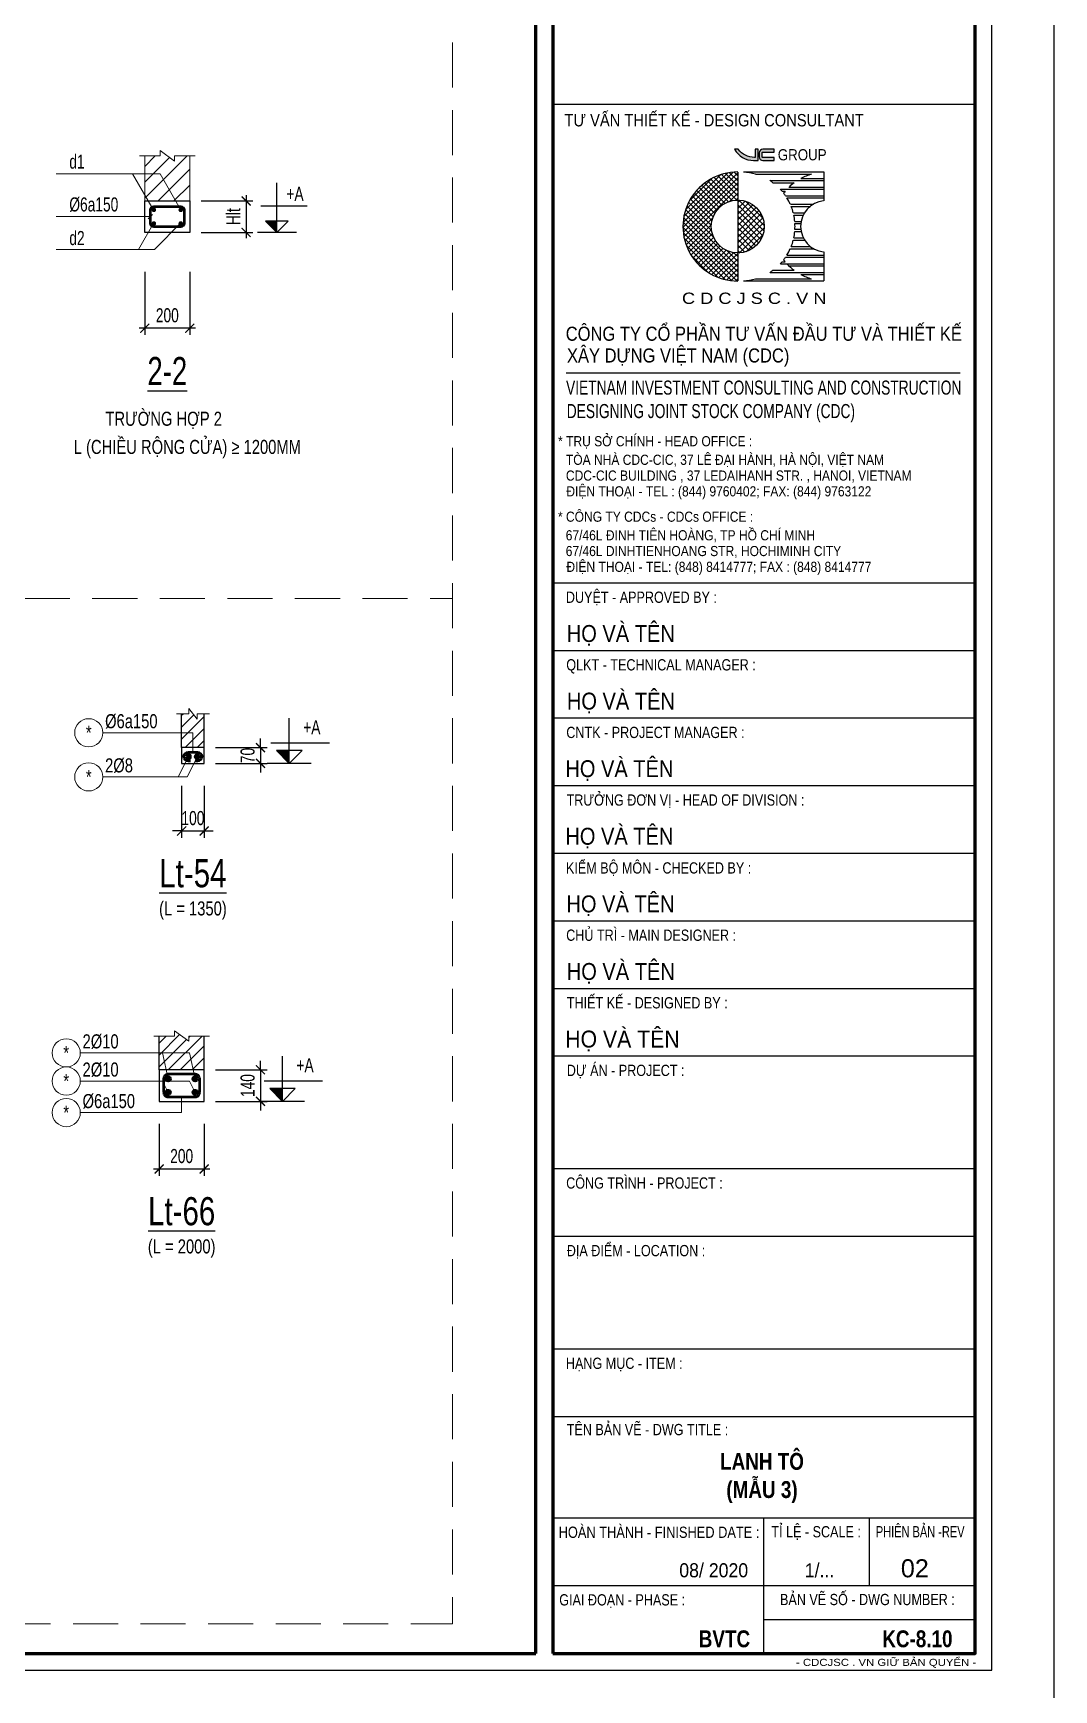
# Model space of a CAD drawing. Header units: millimetres. Extents: x 0 to 84100, y 0 to 158663.
# Drawn here: x 16493 to 21025, y 15038 to 22391 of the extents above; entities that cross this region are included whole.
import ezdxf
from ezdxf.enums import TextEntityAlignment as Align

# ---------------------------------------------------------------- set-up
doc = ezdxf.new("R2010")
doc.units = ezdxf.units.MM
doc.header["$LTSCALE"] = 800
doc.header["$MEASUREMENT"] = 0
doc.linetypes.add('HIDDEN', pattern=[0.375, 0.25, -0.125])
doc.layers.get('DEFPOINTS').update_dxf_attribs({"color": 87})
for name, color, linetype in [('CDC -TEXT KHUNG', 7, 'Continuous'), ('CDC-KHUNGTEN', 9, 'Continuous'), ('CDC.02.DIM', 1, 'Continuous'), ('CDC.03.BORDER', 3, 'Continuous'), ('CDC.06.TEXT', 2, 'Continuous'), ('CDC.10.HATCH', 9, 'Continuous')]:
    doc.layers.add(name, color=color, linetype=linetype)
for name, color, linetype, lineweight in [('CDC.04.HIDDEN', 8, 'HIDDEN', 15), ('CDC.05.STEEL', 4, 'Continuous', 50), ('CDC.11.NOTE', 8, 'Continuous', 18), ('CDC.14.STEELNUM', 9, 'Continuous', 18), ('STEEL_NODE', 6, 'Continuous', 50)]:
    doc.layers.add(name, color=color, linetype=linetype, lineweight=lineweight)
doc.styles.add('Arial', font='arial.ttf', dxfattribs={"width": 0.9, "height": 525})
doc.styles.add('Arial_B_3', font='arialbd.ttf', dxfattribs={"width": 0.75, "height": 3})
doc.styles.add('KCS_BIGTEXT', font='arial.ttf', dxfattribs={"width": 0.7})
doc.styles.add('KCS_SMTEXT', font='arial.ttf', dxfattribs={"width": 0.7})
doc.styles.add('KT CDC', font='arial.ttf', dxfattribs={"width": 0.85})
doc.dimstyles.new('KCS_DIM25', dxfattribs={"dimtxt": 62.5, "dimasz": 40, "dimexe": 30, "dimexo": 0, "dimgap": 25, "dimtad": 1, "dimdec": 0, "dimzin": 13, "dimdsep": 46, "dimtxsty": 'KCS_SMTEXT', "dimblk": 'ARCHTICK', "dimcen": 0, "dimdle": 25, "dimclrd": 1, "dimclre": 1, "dimclrt": 2, "dimadec": 0, "dimazin": 0, "dimtfac": 1, "dimtdec": 0, "dimtix": 1, "dimtmove": 2, "dimatfit": 3, "dimfxl": 1, "dimtolj": 1, "dimtzin": 13, "dimarcsym": 0})

# ---------------------------------------------------------------- blocks, each defined once
blk = doc.blocks.new('_ArchTick')
at = {"color": 0, "linetype": 'ByBlock', "const_width": 0.15}
blk.add_lwpolyline([(-0.5, -0.5), (0.5, 0.5)], dxfattribs=at)
blk = doc.blocks.new('*D293')
at = {"layer": 'CDC.02.DIM', "color": 1, "lineweight": -2, "ltscale": 0.5, "transparency": 16777216}
for p, q in [((16988.4, 21331.6), (16988.4, 21051.6)), ((17188.4, 21331.6), (17188.4, 21051.6)), ((17213.4, 21081.6), (16963.4, 21081.6))]:
    blk.add_line(p, q, dxfattribs=at)
at = {"layer": 'DEFPOINTS', "color": 0, "ltscale": 0.5, "transparency": 16777216}
for p in [(16988.4, 21331.6), (17188.4, 21331.6), (16988.4, 21081.6)]:
    blk.add_point(p, dxfattribs=at)
at = {"layer": 'CDC.02.DIM', "color": 1, "lineweight": -2, "ltscale": 0.5, "transparency": 16777216, "xscale": 40, "yscale": 40, "zscale": 40, "rotation": 180}
blk.add_blockref('_ArchTick', (16988.4, 21081.6), dxfattribs=at)
at = {"layer": 'CDC.02.DIM', "color": 1, "lineweight": -2, "ltscale": 0.5, "transparency": 16777216, "xscale": 40, "yscale": 40, "zscale": 40}
blk.add_blockref('_ArchTick', (17188.4, 21081.6), dxfattribs=at)
at = {"layer": 'CDC.02.DIM', "color": 2, "ltscale": 0.5, "transparency": 16777216, "insert": (17088.4, 21138.5), "char_height": 62.5, "attachment_point": 5, "style": 'KCS_SMTEXT'}
blk.add_mtext('\\A1;200', dxfattribs=at)
blk = doc.blocks.new('*D294')
at = {"layer": 'CDC.02.DIM', "color": 1, "lineweight": -2, "ltscale": 0.5, "transparency": 16777216}
for p, q in [((17238.4, 21646.6), (17468.4, 21646.6)), ((17438.4, 21671.6), (17438.4, 21481.6)), ((17238.4, 21506.6), (17468.4, 21506.6))]:
    blk.add_line(p, q, dxfattribs=at)
at = {"layer": 'DEFPOINTS', "color": 0, "ltscale": 0.5, "transparency": 16777216}
for p in [(17238.4, 21646.6), (17238.4, 21506.6), (17438.4, 21506.6)]:
    blk.add_point(p, dxfattribs=at)
at = {"layer": 'CDC.02.DIM', "color": 1, "lineweight": -2, "ltscale": 0.5, "transparency": 16777216, "xscale": 40, "yscale": 40, "zscale": 40}
for p, rotation in [((17438.4, 21646.6), 90), ((17438.4, 21506.6), 270)]:
    blk.add_blockref('_ArchTick', p, dxfattribs=dict(at, rotation=rotation))
at = {"layer": 'CDC.02.DIM', "color": 2, "ltscale": 0.5, "transparency": 16777216, "insert": (17381.8, 21576.6), "char_height": 62.5, "attachment_point": 5, "rotation": 90, "style": 'KCS_SMTEXT'}
blk.add_mtext('\\A1;{\\C7;Hlt}', dxfattribs=at)
blk = doc.blocks.new('*D353')
at = {"layer": 'CDC.02.DIM', "color": 1, "lineweight": -2, "transparency": 16777216}
for p, q in [((17152.1, 19050), (17152.1, 18820)), ((17252.1, 19050), (17252.1, 18820)), ((17152.1, 18850), (17112.1, 18850)), ((17152.1, 18850), (17252.1, 18850)), ((17252.1, 18850), (17292.1, 18850))]:
    blk.add_line(p, q, dxfattribs=at)
at = {"layer": 'DEFPOINTS', "color": 0, "transparency": 16777216}
for p in [(17152.1, 19050), (17252.1, 19050), (17252.1, 18850)]:
    blk.add_point(p, dxfattribs=at)
at = {"layer": 'CDC.02.DIM', "color": 1, "lineweight": -2, "transparency": 16777216, "xscale": 40, "yscale": 40, "zscale": 40}
blk.add_blockref('_ArchTick', (17152.1, 18850), dxfattribs=at)
at = {"layer": 'CDC.02.DIM', "color": 1, "lineweight": -2, "transparency": 16777216, "xscale": 40, "yscale": 40, "zscale": 40, "rotation": 180}
blk.add_blockref('_ArchTick', (17252.1, 18850), dxfattribs=at)
at = {"layer": 'CDC.02.DIM', "color": 2, "transparency": 16777216, "insert": (17202.1, 18906.9), "char_height": 62.5, "attachment_point": 5, "style": 'KCS_SMTEXT'}
blk.add_mtext('\\A1;100', dxfattribs=at)
blk = doc.blocks.new('*D354')
at = {"layer": 'CDC.02.DIM', "color": 1, "lineweight": -2, "transparency": 16777216}
for p, q in [((17302.1, 19220), (17532.1, 19220)), ((17502.1, 19220), (17502.1, 19260)), ((17502.1, 19220), (17502.1, 19150)), ((17302.1, 19150), (17532.1, 19150)), ((17502.1, 19150), (17502.1, 19110))]:
    blk.add_line(p, q, dxfattribs=at)
at = {"layer": 'DEFPOINTS', "color": 0, "transparency": 16777216}
for p in [(17302.1, 19220), (17302.1, 19150), (17502.1, 19150)]:
    blk.add_point(p, dxfattribs=at)
at = {"layer": 'CDC.02.DIM', "color": 1, "lineweight": -2, "transparency": 16777216, "xscale": 40, "yscale": 40, "zscale": 40}
for p, rotation in [((17502.1, 19220), 270), ((17502.1, 19150), 90)]:
    blk.add_blockref('_ArchTick', p, dxfattribs=dict(at, rotation=rotation))
at = {"layer": 'CDC.02.DIM', "color": 2, "transparency": 16777216, "insert": (17445.2, 19185), "char_height": 62.5, "attachment_point": 5, "rotation": 90, "style": 'KCS_SMTEXT'}
blk.add_mtext('\\A1;70', dxfattribs=at)
blk = doc.blocks.new('KCS_SNODE')
at = {"layer": 'STEEL_NODE'}
blk.add_hatch(color=256, dxfattribs=at).paths.add_polyline_path([(10, 0, 1), (-10, 0, 1)])
blk.add_circle((0, 0), 10, dxfattribs=at)
blk = doc.blocks.new('*D559')
at = {"layer": 'CDC.02.DIM', "color": 1, "lineweight": -2, "transparency": 16777216}
for p, q in [((17052.1, 17550), (17052.1, 17320)), ((17252.1, 17550), (17252.1, 17320)), ((17027.1, 17350), (17277.1, 17350))]:
    blk.add_line(p, q, dxfattribs=at)
at = {"layer": 'DEFPOINTS', "color": 0, "transparency": 16777216}
for p in [(17052.1, 17550), (17252.1, 17550), (17252.1, 17350)]:
    blk.add_point(p, dxfattribs=at)
at = {"layer": 'CDC.02.DIM', "color": 1, "lineweight": -2, "transparency": 16777216, "xscale": 40, "yscale": 40, "zscale": 40, "rotation": 180}
blk.add_blockref('_ArchTick', (17052.1, 17350), dxfattribs=at)
at = {"layer": 'CDC.02.DIM', "color": 1, "lineweight": -2, "transparency": 16777216, "xscale": 40, "yscale": 40, "zscale": 40}
blk.add_blockref('_ArchTick', (17252.1, 17350), dxfattribs=at)
at = {"layer": 'CDC.02.DIM', "color": 2, "transparency": 16777216, "insert": (17152.1, 17406.9), "char_height": 62.5, "attachment_point": 5, "style": 'KCS_SMTEXT'}
blk.add_mtext('\\A1;200', dxfattribs=at)
blk = doc.blocks.new('*D560')
at = {"layer": 'CDC.02.DIM', "color": 1, "lineweight": -2, "transparency": 16777216}
for p, q in [((17502.1, 17790), (17502.1, 17830)), ((17302.1, 17790), (17532.1, 17790)), ((17502.1, 17790), (17502.1, 17650)), ((17302.1, 17650), (17532.1, 17650)), ((17502.1, 17650), (17502.1, 17610))]:
    blk.add_line(p, q, dxfattribs=at)
at = {"layer": 'DEFPOINTS', "color": 0, "transparency": 16777216}
for p in [(17302.1, 17790), (17302.1, 17650), (17502.1, 17650)]:
    blk.add_point(p, dxfattribs=at)
at = {"layer": 'CDC.02.DIM', "color": 1, "lineweight": -2, "transparency": 16777216, "xscale": 40, "yscale": 40, "zscale": 40}
for p, rotation in [((17502.1, 17790), 270), ((17502.1, 17650), 90)]:
    blk.add_blockref('_ArchTick', p, dxfattribs=dict(at, rotation=rotation))
at = {"layer": 'CDC.02.DIM', "color": 2, "transparency": 16777216, "insert": (17445.2, 17720), "char_height": 62.5, "attachment_point": 5, "rotation": 90, "style": 'KCS_SMTEXT'}
blk.add_mtext('\\A1;140', dxfattribs=at)
blk = doc.blocks.new('LOGOmoi')
at = {"layer": 'CDC -TEXT KHUNG'}
h = blk.add_hatch(color=1, dxfattribs=at)
h.paths.add_polyline_path([(1.46, 5.45), (1.26, 5.45), (1.26, 4.88), (1.21, 4.88, -0.237912), (0.06, 5.45), (-0.2, 5.45, 0.272847), (1.14, 4.66), (1.46, 4.66)])
h.paths.add_polyline_path([(2.59, 5.45), (1.8, 5.45, 0.414214), (1.54, 5.2), (1.54, 4.92, 0.414214), (1.8, 4.66), (2.59, 4.66), (2.59, 4.87), (1.8, 4.87, -0.414214), (1.74, 4.92), (1.74, 5.2, -0.414214), (1.8, 5.25), (2.59, 5.25)])
h = blk.add_hatch(dxfattribs=at)
h.set_pattern_fill('ANSI37', color=102, scale=2.293939, angle=360, style=0)
h.set_pattern_definition([(45, (-2844.4439, 636.61023), (-0.178426552, 0.178426553), []), (135, (-2844.4439, 636.61023), (-0.178426552, -0.178426553), [])])
edge = h.paths.add_edge_path()
edge.add_arc((0.02, 0), 1.87, 90, 270)
edge.add_line((0.02, -1.88), (0.02, -3.84))
edge.add_line((0.02, -3.84), (-0.17, -3.84))
edge.add_line((-0.17, -3.84), (-0.36, -3.83))
edge.add_line((-0.36, -3.83), (-0.55, -3.8))
edge.add_line((-0.55, -3.8), (-0.73, -3.77))
edge.add_line((-0.73, -3.77), (-0.92, -3.73))
edge.add_line((-0.92, -3.73), (-1.1, -3.68))
edge.add_line((-1.1, -3.68), (-1.28, -3.62))
edge.add_line((-1.28, -3.62), (-1.45, -3.55))
edge.add_line((-1.45, -3.55), (-1.63, -3.48))
edge.add_line((-1.63, -3.48), (-1.79, -3.39))
edge.add_line((-1.79, -3.39), (-1.96, -3.3))
edge.add_line((-1.96, -3.3), (-2.12, -3.2))
edge.add_line((-2.12, -3.2), (-2.27, -3.09))
edge.add_line((-2.27, -3.09), (-2.42, -2.97))
edge.add_line((-2.42, -2.97), (-2.56, -2.85))
edge.add_line((-2.56, -2.85), (-2.7, -2.72))
edge.add_line((-2.7, -2.72), (-2.83, -2.58))
edge.add_line((-2.83, -2.58), (-2.95, -2.44))
edge.add_line((-2.95, -2.44), (-3.07, -2.29))
edge.add_line((-3.07, -2.29), (-3.18, -2.14))
edge.add_line((-3.18, -2.14), (-3.28, -1.98))
edge.add_line((-3.28, -1.98), (-3.37, -1.81))
edge.add_line((-3.37, -1.81), (-3.46, -1.64))
edge.add_line((-3.46, -1.64), (-3.53, -1.47))
edge.add_line((-3.53, -1.47), (-3.6, -1.3))
edge.add_line((-3.6, -1.3), (-3.66, -1.12))
edge.add_line((-3.66, -1.12), (-3.71, -0.93))
edge.add_line((-3.71, -0.93), (-3.75, -0.75))
edge.add_line((-3.75, -0.75), (-3.79, -0.56))
edge.add_line((-3.79, -0.56), (-3.81, -0.38))
edge.add_line((-3.81, -0.38), (-3.82, -0.19))
edge.add_line((-3.82, -0.19), (-3.83, 0))
edge.add_line((-3.83, 0), (-3.82, 0.19))
edge.add_line((-3.82, 0.19), (-3.81, 0.38))
edge.add_line((-3.81, 0.38), (-3.79, 0.56))
edge.add_line((-3.79, 0.56), (-3.75, 0.75))
edge.add_line((-3.75, 0.75), (-3.71, 0.93))
edge.add_line((-3.71, 0.93), (-3.66, 1.12))
edge.add_line((-3.66, 1.12), (-3.6, 1.3))
edge.add_line((-3.6, 1.3), (-3.53, 1.47))
edge.add_line((-3.53, 1.47), (-3.46, 1.64))
edge.add_line((-3.46, 1.64), (-3.37, 1.81))
edge.add_line((-3.37, 1.81), (-3.28, 1.98))
edge.add_line((-3.28, 1.98), (-3.18, 2.14))
edge.add_line((-3.18, 2.14), (-3.07, 2.29))
edge.add_line((-3.07, 2.29), (-2.95, 2.44))
edge.add_line((-2.95, 2.44), (-2.83, 2.58))
edge.add_line((-2.83, 2.58), (-2.7, 2.72))
edge.add_line((-2.7, 2.72), (-2.56, 2.85))
edge.add_line((-2.56, 2.85), (-2.42, 2.97))
edge.add_line((-2.42, 2.97), (-2.27, 3.09))
edge.add_line((-2.27, 3.09), (-2.12, 3.2))
edge.add_line((-2.12, 3.2), (-1.96, 3.3))
edge.add_line((-1.96, 3.3), (-1.79, 3.39))
edge.add_line((-1.79, 3.39), (-1.63, 3.48))
edge.add_line((-1.63, 3.48), (-1.45, 3.55))
edge.add_line((-1.45, 3.55), (-1.28, 3.62))
edge.add_line((-1.28, 3.62), (-1.1, 3.68))
edge.add_line((-1.1, 3.68), (-0.92, 3.73))
edge.add_line((-0.92, 3.73), (-0.73, 3.77))
edge.add_line((-0.73, 3.77), (-0.55, 3.8))
edge.add_line((-0.55, 3.8), (-0.36, 3.83))
edge.add_line((-0.36, 3.83), (-0.17, 3.84))
edge.add_line((-0.17, 3.84), (0.02, 3.84))
edge.add_line((0.02, 3.84), (0.02, 1.87))
h = blk.add_hatch(dxfattribs=at)
h.set_pattern_fill('ANSI37', color=1, scale=2.293939, angle=360, style=0)
h.set_pattern_definition([(45, (-486.53502, -144.21504), (-0.20275745, 0.20275745), []), (135, (-486.53502, -144.21504), (-0.20275745, -0.20275745), [])])
h.paths.add_polyline_path([(0.02, 1.87), (0.02, -1.81), (0.02, -1.88, 0.414214), (1.89, 0, 0.414214)])
at = {"layer": 'CDC -TEXT KHUNG', "color": 102}
for p, q in [((0.02, 3.84), (0.02, -1.81)), ((0.42, 3.85), (6.1, 3.85)), ((1.28, 3.7), (5.24, 3.7)), ((6.1, 3.85), (6.1, 1.81)), ((2.3, 3.24), (6.1, 3.24)), ((2.51, 3.09), (4.01, 3.09)), ((3.03, 2.63), (6.1, 2.63)), ((3.16, 2.49), (3.36, 2.49)), ((3.64, 2.78), (6.1, 2.78)), ((4.47, 3.39), (6.1, 3.39)), ((3.4, 2.17), (6.1, 2.17)), ((3.49, 2.03), (6.1, 2.03)), ((3.74, 1.57), (5.37, 1.57)), ((3.8, 1.42), (5.15, 1.42)), ((3.95, 0.96), (4.75, 0.96)), ((3.98, 0.81), (4.66, 0.81)), ((4.05, 0.35), (4.51, 0.35)), ((4.06, 0.2), (4.49, 0.2)), ((3.95, -0.96), (4.75, -0.96)), ((3.98, -0.81), (4.66, -0.81)), ((4.05, -0.35), (4.51, -0.35)), ((4.06, -0.2), (4.49, -0.2)), ((0.02, -1.81), (0.02, -3.84)), ((3.4, -2.17), (6.1, -2.17)), ((3.49, -2.03), (6.1, -2.03)), ((3.74, -1.57), (5.37, -1.57)), ((3.8, -1.42), (5.15, -1.42)), ((6.1, -1.79), (6.1, -3.84)), ((2.3, -3.24), (6.1, -3.24)), ((2.51, -3.09), (4.01, -3.09)), ((3.03, -2.63), (6.1, -2.63)), ((3.16, -2.49), (3.36, -2.49)), ((3.64, -2.78), (6.1, -2.78)), ((4.47, -3.39), (6.1, -3.39)), ((0.01, -3.84), (0.02, -3.84)), ((0.42, -3.84), (6.1, -3.84)), ((1.28, -3.7), (5.24, -3.7))]:
    blk.add_line(p, q, dxfattribs=at)
at = {"layer": 'CDC -TEXT KHUNG'}
blk.add_line((3.78, 1.21), (3.78, 1.21), dxfattribs=at)
at = {"layer": 'CDC -TEXT KHUNG', "color": 1}
for points in [[(1.46, 5.45), (1.26, 5.45), (1.26, 4.88), (1.21, 4.88, -0.237912), (0.06, 5.45), (-0.2, 5.45, 0.272847), (1.14, 4.66), (1.46, 4.66)], [(2.59, 5.45), (1.8, 5.45, 0.414214), (1.54, 5.2), (1.54, 4.92, 0.414214), (1.8, 4.66), (2.59, 4.66), (2.59, 4.87), (1.8, 4.87, -0.414214), (1.74, 4.92), (1.74, 5.2, -0.414214), (1.8, 5.25), (2.59, 5.25)]]:
    blk.add_lwpolyline(points, format="xyb", close=True, dxfattribs=at)
at = {"layer": 'CDC -TEXT KHUNG', "color": 102}
blk.add_circle((0.02, 0), 1.87, dxfattribs=at)
blk.add_arc((0, 0), 3.85, 89.7449, 270.2551, dxfattribs=at)
at = {"layer": 'CDC -TEXT KHUNG', "color": 112}
blk.add_ellipse((0.22, 0), major_axis=(-2.72, 2.72), ratio=1, start_param=-1.064136, end_param=-0.838054, dxfattribs=at)
at = {"layer": 'CDC -TEXT KHUNG', "color": 102}
for centre, major_axis, start_param, end_param in [((6.3, 0), (2.72, 2.72), 1.064136, 1.278853), ((0.22, 0), (-2.72, 2.72), -1.423028, -1.355019), ((0.22, 0), (2.72, 2.72), 6.199614, 6.251308), ((6.3, 0), (-2.72, 2.72), 0.083571, 0.124553), ((0.22, 0), (-2.72, 2.72), 4.527318, 4.587836), ((6.3, 0), (-2.72, 2.72), -0.147768, -0.022458), ((0.22, 0), (-2.72, 2.72), 4.346177, 4.481253), ((0.22, 0), (-2.72, 2.72), 4.178765, 4.304301), ((6.27, 0.01), (1.28, 1.28), 0.884906, 3.827483), ((0.22, 0), (2.72, 2.72), 5.589142, 5.7099), ((0.22, 0), (2.72, 2.72), 5.445131, 5.550443), ((0.22, 0), (-2.72, 2.72), 3.549681, 3.675216), ((0.22, 0), (-2.72, 2.72), 3.714878, 3.835636), ((0.22, 0), (2.72, 2.72), 4.836942, 4.89746), ((0.22, 0), (2.72, 2.72), 4.943525, 5.078601), ((0.22, 0), (-2.72, 2.72), 2.925816, 2.993825), ((0.22, 0), (-2.72, 2.72), 3.17347, 3.225164), ((6.3, 0), (-2.72, 2.72), 1.446243, 1.487225), ((6.3, 0), (-2.72, 2.72), 1.538919, 1.718564), ((6.3, 0), (2.72, 2.72), 3.433536, 3.648253), ((0.22, 0.01), (2.72, 2.72), 3.979647, 4.205729)]:
    blk.add_ellipse(centre, major_axis=major_axis, ratio=1, start_param=start_param, end_param=end_param, dxfattribs=at)
at = {"layer": 'CDC -TEXT KHUNG', "color": 1, "style": 'KT CDC', "width": 0.85}
blk.add_text('GROUP', height=0.792, dxfattribs=at).set_placement((2.85, 4.67))
at = {"layer": 'CDC -TEXT KHUNG', "color": 102, "style": 'KT CDC', "width": 1.15}
blk.add_text('C D C J S C . V N', height=0.8, dxfattribs=at).set_placement((-3.92, -5.47))
blk = doc.blocks.new('Khung tên chuẩn')
at = {"layer": 'CDC-KHUNGTEN', "color": 6, "lineweight": 25}
for p, q in [((82700, 28900), (75200, 28900)), ((82700, 20400), (75200, 20400)), ((82700, 19200), (75200, 19200)), ((82700, 18000), (75200, 18000)), ((82700, 16800), (75200, 16800)), ((82700, 15600), (75200, 15600)), ((82700, 14400), (75200, 14400)), ((82700, 13200), (75200, 13200)), ((82700, 12000), (75200, 12000)), ((82700, 10000), (75200, 10000)), ((82700, 8800), (75200, 8800)), ((82700, 6800), (75200, 6800)), ((82700, 5600), (75200, 5600)), ((82700, 3800), (75200, 3800)), ((78950, 1400), (78950, 3800)), ((80825, 2600), (80825, 3800)), ((82700, 2600), (75200, 2600)), ((78950, 2000), (82700, 2000))]:
    blk.add_line(p, q, dxfattribs=at)
at = {"layer": 'CDC-KHUNGTEN', "color": 6}
blk.add_line((75439, 24136), (82433, 24136), dxfattribs=at)
at = {"layer": 'CDC-KHUNGTEN', "color": 8}
blk.add_lwpolyline([(75096, 1100), (83000, 1100), (83000, 58300), (3000, 58300), (3000, 1100), (75096, 1100)], dxfattribs=at)
at = {"layer": 'CDC-KHUNGTEN', "color": 255, "lineweight": 60}
blk.add_lwpolyline([(74900, 1400), (74900, 58000), (3300, 58000), (3300, 1400), (74900, 1400)], close=True, dxfattribs=at)
blk.add_lwpolyline([(75200, 1400), (82700, 1400), (82700, 58000), (75200, 58000), (75200, 1400)], dxfattribs=at)
at = {"layer": 'DEFPOINTS', "color": 1, "ltscale": 0.2}
blk.add_lwpolyline([(0, 0), (0, 59400), (84100, 59400), (84100, 0), (0, 0)], close=True, dxfattribs=at)
at = {"layer": 'CDC-KHUNGTEN', "xscale": 251.3908497502836, "yscale": 251.3908497502836, "zscale": 251.3908497502836}
blk.add_blockref('LOGOmoi', (78480, 26732), dxfattribs=at)
at = {"layer": 'CDC -TEXT KHUNG', "style": 'KT CDC', "width": 0.85}
blk.add_text('TƯ VẤN THIẾT KẾ - DESIGN CONSULTANT', height=220, dxfattribs=at).set_placement((78066, 28509), align=Align.CENTER)
at = {"layer": 'CDC -TEXT KHUNG', "color": 7, "style": 'Arial_B_3', "width": 0.8}
blk.add_text('BVTC', height=300, dxfattribs=at).set_placement((78705, 1508), align=Align.RIGHT)
at = {"layer": 'CDC -TEXT KHUNG', "color": 6, "style": 'KT CDC', "width": 1.15}
blk.add_text('- CDCJSC . VN GIỮ BẢN QUYỂN -', height=125.69, dxfattribs=at).set_placement((79519, 1177))
at = {"layer": 'CDC-KHUNGTEN', "color": 6}
for s, height, style, width, p in [('CÔNG TY CỔ PHẦN TƯ VẤN ÐẦU TƯ VÀ THIẾT KẾ', 250, 'KT CDC', 0.84, (75430, 24703)), ('XÂY DỰNG VIỆT NAM (CDC)', 250, 'KT CDC', 0.84, (75452, 24317)), ('VIETNAM INVESTMENT CONSULTING AND CONSTRUCTION ', 250, 'KT CDC', 0.7, (75436, 23747)), ('DESIGNING JOINT STOCK COMPANY (CDC)', 250, 'KT CDC', 0.7, (75448, 23330)), ('* TRỤ SỞ CHÍNH - HEAD OFFICE :', 180, 'KT CDC', 0.85, (75294, 22830)), ('TÒA NHÀ CDC-CIC, 37 LÊ ĐẠI HÀNH, HÀ NỘI, VIỆT NAM', 180, 'KT CDC', 0.85, (75433, 22500)), ('CDC-CIC BUILDING , 37 LEDAIHANH STR. , HANOI, VIETNAM', 180, 'KT CDC', 0.85, (75433, 22220)), ('ĐIỆN THOẠI - TEL : (844) 9760402; FAX: (844) 9763122', 180, 'KT CDC', 0.85, (75441, 21940)), ('* CÔNG TY CDCs - CDCs OFFICE :', 180, 'KT CDC', 0.85, (75292, 21490)), ('67/46L ĐINH TIÊN HOÀNG, TP HỒ CHÍ MINH', 180, 'KT CDC', 0.85, (75430, 21160)), ('67/46L DINHTIENHOANG STR, HOCHIMINH CITY', 180, 'KT CDC', 0.85, (75430, 20880)), ('ĐIỆN THOẠI - TEL: (848) 8414777; FAX : (848) 8414777', 180, 'KT CDC', 0.85, (75442, 20600)), ('DUYỆT - APPROVED BY :', 200, 'Arial', 0.8, (75433, 20050)), ('QLKT - TECHNICAL MANAGER :', 200, 'Arial', 0.8, (75440, 18850)), ('CNTK - PROJECT MANAGER :', 200, 'Arial', 0.8, (75440, 17650)), ('TRƯỞNG ĐƠN VỊ - HEAD OF DIVISION :', 200, 'Arial', 0.8, (75445, 16450)), ('KIỂM BỘ MÔN - CHECKED BY :', 200, 'Arial', 0.8, (75434, 15244)), ('CHỦ TRÌ - MAIN DESIGNER :', 200, 'Arial', 0.8, (75438, 14050)), ('THIẾT KẾ - DESIGNED BY :', 200, 'Arial', 0.8, (75450, 12850)), ('DỰ ÁN - PROJECT :  ', 200, 'Arial', 0.8, (75449, 11650)), ('CÔNG TRÌNH - PROJECT :  ', 200, 'Arial', 0.8, (75438, 9650)), ('ĐỊA ĐIỂM - LOCATION :', 200, 'Arial', 0.8, (75449, 8450)), ('HẠNG MỤC - ITEM : ', 200, 'Arial', 0.8, (75433, 6450)), ('TÊN BẢN VẼ - DWG TITLE :', 200, 'Arial', 0.8, (75448, 5273)), ('TỈ LỆ - SCALE :', 200, 'Arial', 0.8, (79082, 3459)), ('PHIÊN BẢN -REV', 200, 'Arial', 0.7, (80938, 3459)), ('GIAI ĐOẠN - PHASE :', 200, 'Arial', 0.8, (75315, 2250)), ('BẢN VẼ SỐ - DWG NUMBER :', 200, 'Arial', 0.8, (79236, 2256))]:
    blk.add_text(s, height=height, dxfattribs=dict(at, style=style, width=width)).set_placement(p)
at = {"layer": 'CDC-KHUNGTEN', "color": 7}
for style, width, p in [('KT CDC', 0.85, (75448, 19356)), ('KT CDC', 0.85, (75450, 18156)), ('KT CDC', 0.85, (75423, 16956)), ('KT CDC', 0.85, (75423, 15756)), ('KT CDC', 0.85, (75442, 14556)), ('KT CDC', 0.85, (75448, 13356)), ('Arial', 0.9, (75421, 12156))]:
    blk.add_text('HỌ VÀ TÊN', height=300, dxfattribs=dict(at, style=style, width=width)).set_placement(p)
at = {"layer": 'CDC-KHUNGTEN', "color": 6, "style": 'Arial', "width": 0.814645}
blk.add_text('HOÀN THÀNH - FINISHED DATE :', height=200, dxfattribs=at).set_placement((75304, 3450), (78870, 3450), align=Align.FIT)
at = {"layer": 'CDC-KHUNGTEN', "color": 7, "style": 'Arial', "width": 0.9}
for s, p in [('08/ 2020', (78670, 2750)), ('1/...', (80200, 2750))]:
    blk.add_text(s, height=250, dxfattribs=at).set_placement(p, align=Align.RIGHT)
at = {"layer": 'CDC-KHUNGTEN', "color": 7, "style": 'KT CDC'}
blk.add_text('02', height=320, dxfattribs=at).set_placement((81879, 2750), align=Align.RIGHT)

msp = doc.modelspace()

# ---------------------------------------------------------------- hatches: boundary and pattern name
at = {"layer": 'CDC.10.HATCH'}
h = msp.add_hatch(dxfattribs=at)
h.set_pattern_fill('ANSI31', color=256, scale=400, style=0)
h.set_pattern_definition([(45, (-3573772.466, 311075.28), (-35.35533906, 35.35533906), [])])
h.paths.add_polyline_path([(17188.4, 21846.6), (17119.6, 21846.6), (17119.6, 21823.2), (17057.1, 21870.1), (17057.1, 21846.6), (16988.4, 21846.6), (16988.4, 21766.6), (17056, 21766.6), (17125.2, 21646.6), (17188.4, 21646.6)])
h.paths.add_polyline_path([(17056, 21766.6), (16988.4, 21766.6), (16988.4, 21672.6), (17003.4, 21646.6), (17125.2, 21646.6)])
h.paths.add_polyline_path([(16988.4, 21672.6), (16988.4, 21646.6), (17003.4, 21646.6)], flags=17)
h = msp.add_hatch(dxfattribs=at)
h.set_pattern_fill('ANSI31', color=256, scale=300, style=0)
h.set_pattern_definition([(45, (195607.19, -983650.537), (-26.5165043, 26.5165043), [])])
h.paths.add_polyline_path([(17252.1, 19370), (17220.8, 19370), (17220.8, 19346.6), (17183.3, 19393.4), (17183.3, 19370), (17152.1, 19370), (17152.1, 19220), (17252.1, 19220)])
h = msp.add_hatch(dxfattribs=at)
h.set_pattern_fill('ANSI31', color=256, scale=300, style=0)
h.set_pattern_definition([(45, (196844.69, -984722.78), (-26.5165043, 26.5165043), [])])
h.paths.add_polyline_path([(17252.1, 17940), (17183.3, 17940), (17183.3, 17916.6), (17120.8, 17963.4), (17120.8, 17940), (17052.1, 17940), (17052.1, 17790), (17252.1, 17790)])

# ---------------------------------------------------------------- linework, layer by layer
at = {"layer": 'CDC.02.DIM', "color": 1, "linetype": 'ByBlock'}
for p, q in [((17575, 21506.6), (17575, 21727.2)), ((17709.8, 21623.4), (17503.1, 21623.4)), ((17625.3, 21556.9), (17524.7, 21556.9)), ((17575, 21506.6), (17524.7, 21556.9)), ((17575, 21506.6), (17625.3, 21556.9)), ((17661.6, 21506.6), (17488.4, 21506.6)), ((17629.8, 19150), (17629.8, 19351.1)), ((17808.1, 19239.9), (17548.6, 19239.9)), ((17686.6, 19206.8), (17573, 19206.8)), ((17629.8, 19150), (17573, 19206.8)), ((17629.8, 19150), (17686.6, 19206.8)), ((17727.5, 19150), (17532.1, 19150)), ((17599.8, 17650), (17599.8, 17851.1)), ((17778.1, 17739.9), (17518.6, 17739.9)), ((17697.5, 17650), (17502.1, 17650)), ((17656.6, 17706.8), (17543, 17706.8)), ((17599.8, 17650), (17543, 17706.8)), ((17599.8, 17650), (17656.6, 17706.8))]:
    msp.add_line(p, q, dxfattribs=at)
at = {"layer": 'CDC.02.DIM'}
for points in [[(17524.7, 21556.9), (17575, 21506.6), (17575, 21556.9)], [(17573, 19206.8), (17629.8, 19150), (17629.8, 19206.8)], [(17573, 19206.8), (17629.8, 19150), (17629.8, 19206.8)], [(17573, 19206.8), (17629.8, 19150), (17629.8, 19206.8)], [(17573, 19206.8), (17629.8, 19150), (17629.8, 19206.8)], [(17543, 17706.8), (17599.8, 17650), (17599.8, 17706.8)], [(17543, 17706.8), (17599.8, 17650), (17599.8, 17706.8)], [(17543, 17706.8), (17599.8, 17650), (17599.8, 17706.8)], [(17543, 17706.8), (17599.8, 17650), (17599.8, 17706.8)]]:
    msp.add_solid(points, dxfattribs=at)
at = {"layer": 'CDC.03.BORDER', "ltscale": 0.5}
for p, q in [((17152.1, 19220), (17152.1, 19370)), ((17252.1, 19220), (17252.1, 19370)), ((17052.1, 17790), (17052.1, 17940)), ((17252.1, 17790), (17252.1, 17940))]:
    msp.add_line(p, q, dxfattribs=at)
at = {"layer": 'CDC.03.BORDER'}
msp.add_lwpolyline([(17188.4, 21506.6), (16988.4, 21506.6), (16988.4, 21646.6), (17188.4, 21646.6)], close=True, dxfattribs=at)
for points in [[(17152.1, 19150), (17252.1, 19150), (17252.1, 19220), (17152.1, 19220), (17152.1, 19150)], [(17052.1, 17650), (17252.1, 17650), (17252.1, 17790), (17052.1, 17790), (17052.1, 17650)]]:
    msp.add_lwpolyline(points, dxfattribs=at)
at = {"layer": 'CDC.04.HIDDEN'}
for p, q in [((18355.3, 28950), (18355.3, 15330.7)), ((11355.3, 19882.4), (18355.3, 19882.4)), ((1069.7, 15330.7), (18355.3, 15330.7))]:
    msp.add_line(p, q, dxfattribs=at)
at = {"layer": 'CDC.05.STEEL'}
msp.add_lwpolyline([(17148.4, 21531.6), (17028.4, 21531.6, -0.414214), (17013.4, 21546.6), (17013.4, 21606.6, -0.414214), (17028.4, 21621.6), (17148.4, 21621.6, -0.414214), (17163.4, 21606.6), (17163.4, 21546.6, -0.414214)], format="xyb", close=True, dxfattribs=at)
for points in [[(17192.1, 19160), (17182.1, 19160, -1), (17182.1, 19200), (17222.1, 19200, -1), (17222.1, 19160), (17212.1, 19160)], [(17072.1, 17750), (17072.1, 17690, 0.414214), (17092.1, 17670), (17212.1, 17670, 0.414214), (17232.1, 17690), (17232.1, 17750, 0.414214), (17212.1, 17770), (17092.1, 17770, 0.414214), (17072.1, 17750)]]:
    msp.add_lwpolyline(points, format="xyb", dxfattribs=at)
at = {"layer": 'CDC.11.NOTE', "linetype": 'ByBlock'}
for p, q in [((16988.4, 21646.6), (16988.4, 21846.6)), ((17188.4, 21646.6), (17188.4, 21846.6)), ((16595.5, 21766.6), (17056, 21766.6)), ((17029.4, 21601.6), (16934.1, 21766.6)), ((17151.2, 21601.6), (17056, 21766.6)), ((16595.5, 21576.6), (17013.4, 21576.6)), ((17029.4, 21551.6), (16960.1, 21431.6)), ((17151.2, 21551.6), (17031.9, 21431.6)), ((16595.5, 21431.6), (17031.9, 21431.6))]:
    msp.add_line(p, q, dxfattribs=at)
at = {"layer": 'CDC.11.NOTE', "color": 3}
msp.add_line((17022.7, 21585.9), (17004.1, 21567.3), dxfattribs=at)
at = {"layer": 'CDC.11.NOTE'}
for p, q in [((16802.1, 19286), (17202.1, 19286)), ((17202.1, 19286), (17202.1, 19200)), ((17182.1, 19180), (17137.1, 19090)), ((17222.1, 19180), (17177.1, 19090)), ((16802.1, 19090), (17177.1, 19090)), ((16702.1, 17865), (17187.1, 17865)), ((17092.1, 17750), (17067.1, 17865)), ((17212.1, 17750), (17187.1, 17865)), ((16702.1, 17740), (17187.1, 17740)), ((17092.1, 17690), (17067.1, 17740)), ((17212.1, 17690), (17187.1, 17740)), ((17152.1, 17600), (17152.1, 17670)), ((16702.1, 17600), (17152.1, 17600))]:
    msp.add_line(p, q, dxfattribs=at)
at = {"layer": 'CDC.11.NOTE', "ltscale": 0.5, "flags": 128}
msp.add_lwpolyline([(16965, 21846.6), (17057.1, 21846.6), (17057.1, 21870.1), (17119.6, 21823.2), (17119.6, 21846.6), (17211.8, 21846.6)], dxfattribs=at)
at = {"layer": 'CDC.11.NOTE'}
for points in [[(17128.6, 19370), (17183.3, 19370), (17183.3, 19393.4), (17220.8, 19346.6), (17220.8, 19370), (17275.5, 19370)], [(17028.6, 17940), (17120.8, 17940), (17120.8, 17963.4), (17183.3, 17916.6), (17183.3, 17940), (17275.5, 17940)]]:
    msp.add_lwpolyline(points, dxfattribs=at)
at = {"layer": 'CDC.14.STEELNUM'}
for centre in [(16739.6, 19286), (16739.6, 19090), (16639.6, 17865), (16639.6, 17740), (16639.6, 17600)]:
    msp.add_circle(centre, 62.5, dxfattribs=at)
at = {"layer": 'STEEL_NODE', "const_width": 10}
for points in [[(17032, 21610.5, -1), (17025.8, 21602.7, -1)], [(17032, 21542.7, 1), (17025.8, 21550.5, 1)], [(17144.8, 21610.5, 1), (17151, 21602.7, 1)], [(17144.8, 21542.7, -1), (17151, 21550.5, -1)]]:
    msp.add_lwpolyline(points, format="xyb", close=True, dxfattribs=at)

# ---------------------------------------------------------------- block references
at = {"xscale": 0.25, "yscale": 0.25, "zscale": 0.25}
msp.add_blockref('Khung tên chuẩn', (0, 14850), dxfattribs=at)
at = {"layer": 'STEEL_NODE', "xscale": -1, "rotation": 180}
msp.add_blockref('KCS_SNODE', (17182.1, 19180), dxfattribs=at)
at = {"layer": 'STEEL_NODE', "rotation": 180}
msp.add_blockref('KCS_SNODE', (17222.1, 19180), dxfattribs=at)
at = {"layer": 'STEEL_NODE'}
for p in [(17092.1, 17750), (17212.1, 17750), (17092.1, 17690), (17212.1, 17690)]:
    msp.add_blockref('KCS_SNODE', p, dxfattribs=at)

# ---------------------------------------------------------------- texts
at = {"layer": 'CDC -TEXT KHUNG', "style": 'Arial_B_3', "width": 0.8}
for s, p in [('LANH TÔ', (19729, 16014.6)), ('(MẪU 3)', (19729, 15889.6))]:
    msp.add_text(s, height=75, dxfattribs=at).set_placement(p, align=Align.CENTER)
msp.add_text('KC-8.10', height=75, dxfattribs=at).set_placement((20575, 15227), align=Align.RIGHT)
at = {"layer": 'CDC.06.TEXT', "style": 'KCS_SMTEXT', "width": 0.7}
for s, p in [('d1', (16653.3, 21820.9)), ('%%C6a150', (16653.3, 21630.9)), ('d2', (16653.3, 21481.7))]:
    msp.add_text(s, height=62.5, dxfattribs=at).set_placement(p, align=Align.MIDDLE_LEFT)
at = {"layer": 'CDC.06.TEXT', "linetype": 'ByBlock', "style": 'KCS_SMTEXT', "width": 0.7}
msp.add_text('+A', height=62.5, dxfattribs=at).set_placement((17617.2, 21646.7))
at = {"layer": 'CDC.06.TEXT', "color": 4, "style": 'KCS_SMTEXT', "width": 0.7}
msp.add_text('%%U2-2', height=125, dxfattribs=at).set_placement((17088.4, 20892.2), align=Align.MIDDLE)
at = {"layer": 'CDC.06.TEXT', "style": 'KCS_SMTEXT', "width": 0.75}
for s, p in [('TRƯỜNG HỢP 2', (16813.6, 20648.4)), ('L (CHIỀU RỘNG CỬA) ≥ 1200MM', (16673.1, 20523.4)), ('%%C6a150', (16812.1, 19306)), ('2%%C8', (16812.1, 19110)), ('2%%c10', (16712.1, 17885)), ('2%%c10', (16712.1, 17760)), ('%%C6a150', (16712.1, 17620))]:
    msp.add_text(s, height=62.5, dxfattribs=at).set_placement(p)
at = {"layer": 'CDC.06.TEXT', "style": 'KCS_SMTEXT', "width": 0.7}
for p in [(17730, 19310.4), (17700, 17810.4)]:
    msp.add_text('+A', height=62.5, dxfattribs=at).set_placement(p, align=Align.MIDDLE)
at = {"layer": 'CDC.06.TEXT', "color": 4, "style": 'KCS_BIGTEXT', "width": 0.75}
for s, p in [('%%ULt-54', (17202.1, 18600)), ('%%uLt-66', (17152.1, 17100))]:
    msp.add_text(s, height=125, dxfattribs=at).set_placement(p, align=Align.CENTER)
at = {"layer": 'CDC.06.TEXT', "style": 'KCS_SMTEXT', "width": 0.75}
for s, p in [('(L = 1350)', (17202.1, 18475)), ('(L = 2000)', (17152.1, 16975))]:
    msp.add_text(s, height=62.5, dxfattribs=at).set_placement(p, align=Align.CENTER)
at = {"layer": 'CDC.14.STEELNUM', "color": 2, "style": 'KCS_SMTEXT', "width": 0.75}
for p in [(16739.6, 19286), (16739.6, 19090), (16639.6, 17865), (16639.6, 17740), (16639.6, 17600)]:
    msp.add_text('*', height=62.5, dxfattribs=at).set_placement(p, align=Align.MIDDLE_CENTER)

# ---------------------------------------------------------------- dimensions: what is measured, and where the dimension line sits
at = {"layer": 'CDC.02.DIM', "ltscale": 0.5}
dim = msp.add_aligned_dim(p1=(17238.4, 21646.6), p2=(17238.4, 21506.6), distance=200, text='{\\C7;Hlt}', dimstyle='KCS_DIM25', dxfattribs=at)
dim.commit()
dim.dimension.update_dxf_attribs({"geometry": '*D294', "text_midpoint": (17381.8, 21576.6)})
dim = msp.add_linear_dim(base=(16988.4, 21081.6), p1=(17188.4, 21331.6), p2=(16988.4, 21331.6), dimstyle='KCS_DIM25', dxfattribs=at)
dim.commit()
dim.dimension.update_dxf_attribs({"geometry": '*D293', "text_midpoint": (17088.4, 21138.5)})
at = {"layer": 'CDC.02.DIM'}
for p1, p2, distance, picture, middle in [((17302.1, 19220), (17302.1, 19150), 200, '*D354', (17445.2, 19185)), ((17152.1, 19050), (17252.1, 19050), -200, '*D353', (17202.1, 18906.9)), ((17302.1, 17790), (17302.1, 17650), 200, '*D560', (17445.2, 17720)), ((17052.1, 17550), (17252.1, 17550), -200, '*D559', (17152.1, 17406.9))]:
    dim = msp.add_aligned_dim(p1=p1, p2=p2, distance=distance, dimstyle='KCS_DIM25', dxfattribs=at)
    dim.commit()
    dim.dimension.update_dxf_attribs({"geometry": picture, "text_midpoint": middle})

doc.saveas('drawing.dxf')
